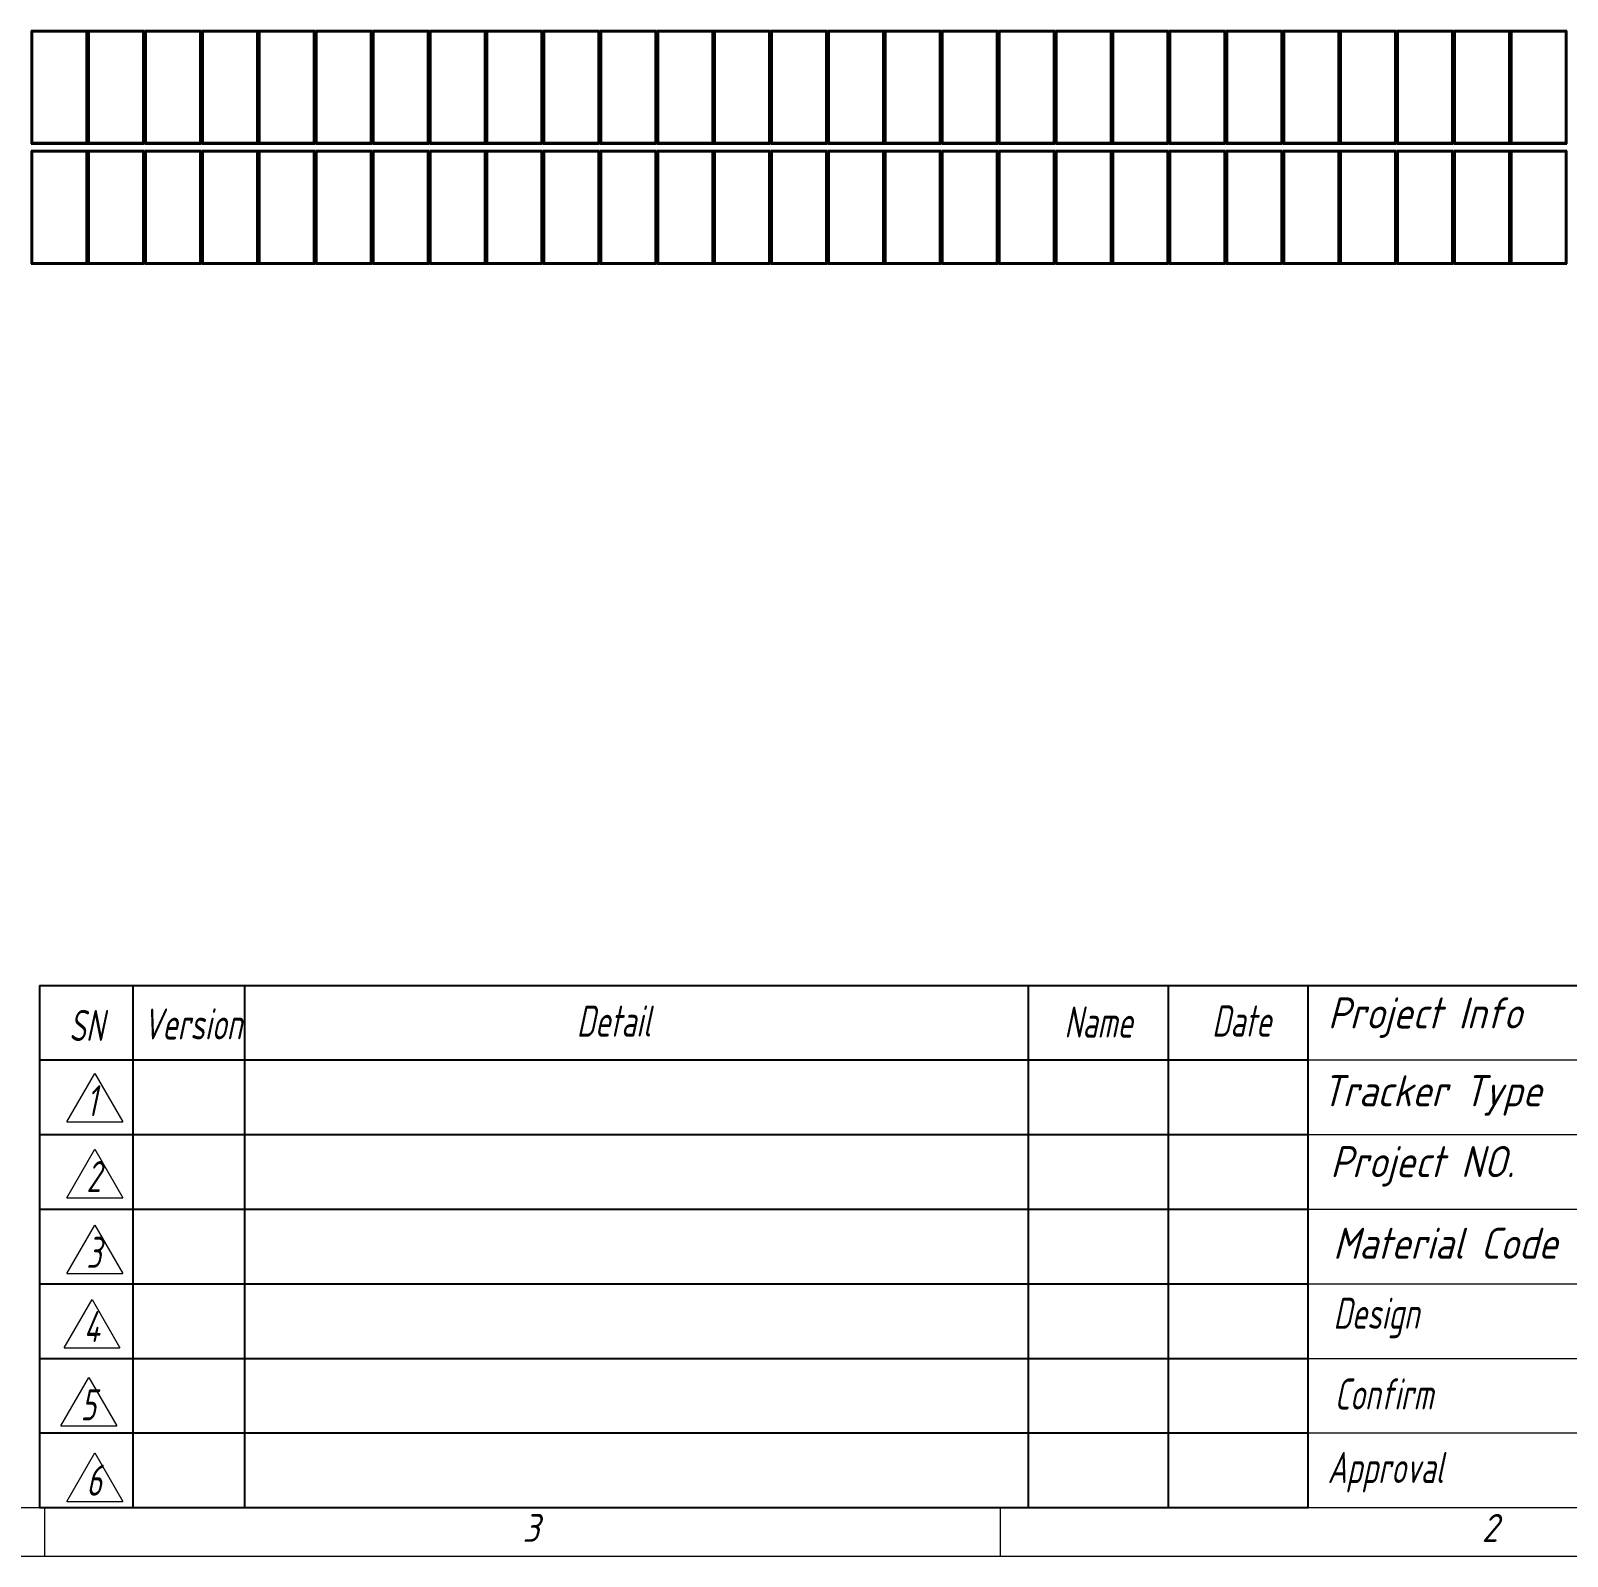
# Model space of a CAD drawing. Header units: millimetres. Extents: x -939 to 77961, y -54291 to 1503.
# Drawn here: x 18987 to 49929, y -54291 to -23561 of the extents above; entities that cross this region are included whole.
import ezdxf

# ---------------------------------------------------------------- set-up
doc = ezdxf.new("R2010")
doc.units = ezdxf.units.MM
doc.layers.add('01 Heavy line', color=7, linetype='Continuous', lineweight=18)
doc.styles.add('GB', font='gbeitc.shx', dxfattribs={"width": 0.8, "bigfont": 'gbcbig.shx'})

# ---------------------------------------------------------------- blocks, each defined once
blk = doc.blocks.new('00-Greenex-京立蔚蓝英文图框')
for p, q in [((102, -227.78), (410, -227.78)), ((102, -227.78), (102, -283.78)), ((238, -283.78), (238, -227.78)), ((102, -283.78), (238, -283.78))]:
    blk.add_line(p, q)
at = {"layer": '01 Heavy line', "color": 4, "lineweight": 25}
for p, q in [((112, -227.78), (112, -283.78)), ((124, -227.78), (124, -283.78)), ((208, -227.78), (208, -283.78)), ((223, -227.78), (223, -283.78)), ((102, -235.78), (238, -235.78)), ((102, -243.78), (238, -243.78)), ((102, -251.78), (238, -251.78)), ((102, -259.78), (238, -259.78)), ((102, -267.78), (238, -267.78)), ((102, -275.78), (238, -275.78))]:
    blk.add_line(p, q, dxfattribs=at)
at = {"layer": '01 Heavy line', "color": 4}
for p, q in [((238, -235.78), (318, -235.78)), ((104.93, -242.42), (107.93, -237.23)), ((107.93, -237.23), (110.93, -242.42)), ((104.93, -242.42), (110.93, -242.42)), ((104.93, -250.55), (107.93, -245.36)), ((107.93, -245.36), (110.93, -250.55)), ((238, -243.78), (318, -243.78)), ((104.93, -250.55), (110.93, -250.55)), ((238, -251.78), (346, -251.78)), ((104.93, -258.68), (107.93, -253.48)), ((107.93, -253.48), (110.93, -258.68)), ((104.93, -258.68), (110.93, -258.68)), ((238, -259.78), (410, -259.78)), ((104.64, -266.64), (107.64, -261.45)), ((107.64, -261.45), (110.64, -266.64)), ((104.64, -266.64), (110.64, -266.64)), ((238, -267.78), (410, -267.78)), ((104.31, -275.02), (107.31, -269.82)), ((107.31, -269.82), (110.31, -275.02)), ((104.31, -275.02), (110.31, -275.02)), ((238, -275.78), (292, -275.78)), ((104.93, -283.11), (107.93, -277.91)), ((107.93, -277.91), (110.93, -283.11)), ((104.93, -283.11), (110.93, -283.11)), ((102.56, -283.88), (102.56, -289)), ((205, -283.78), (205, -289)), ((-5, -289), (415, -289))]:
    blk.add_line(p, q, dxfattribs=at)
at = {"layer": '01 Heavy line', "color": 7, "lineweight": 18}
blk.add_line((0, -283.78), (410, -283.78), dxfattribs=at)
at = {"layer": '01 Heavy line', "color": 4, "style": 'GB', "width": 0.8}
for s, height, p in [('SN', 3.333, (105.18, -233.75)), ('Version', 3.333, (113.12, -233.59)), ('Detail', 3.333, (159.6, -233.28)), ('Name', 3.333, (211.86, -233.39)), ('Date', 3.333, (227.7, -233.27)), ('1', 3.33, (107.04, -241.82)), ('2', 3.33, (107.04, -249.95)), ('3', 3.33, (107.04, -258.08)), ('Design', 3.333, (240.71, -264.61)), ('4', 3.33, (106.75, -266.04)), ('Confirm', 3.333, (240.83, -273.27)), ('5', 3.33, (106.41, -274.42)), ('Approval', 3.333, (240.09, -281.15)), ('6', 3.33, (107.04, -282.51))]:
    blk.add_text(s, height=height, dxfattribs=at).set_placement(p)
at = {"layer": '01 Heavy line', "color": 4, "style": 'GB'}
for s, height, p in [('Project Info', 3.3333, (240.12, -232.41)), ('Tracker Type', 3.3333, (239.48, -240.75)), ('Project NO.', 3.3333, (240.39, -248.35)), ('Material Code', 3.3333, (240.69, -257.1)), ('3', 3, (153.78, -287.46)), ('2', 3, (256.61, -287.46))]:
    blk.add_text(s, height=height, dxfattribs=at).set_placement(p)
blk = doc.blocks.new('*U112')
at = {"color": 7, "linetype": 'Continuous', "lineweight": 25}
for p, q in [((-567, 2348), (-567, 70)), ((567, 2348), (-567, 2348)), ((-550, 87), (-550, 2331)), ((-550, 2331), (550, 2331)), ((-550, 2331), (-547, 2328)), ((-547, 2328), (-547, 90)), ((547, 2328), (-547, 2328)), ((550, 2331), (547, 2328)), ((547, 90), (547, 2328)), ((550, 2331), (550, 87)), ((567, 70), (567, 2348)), ((-567, 70), (567, 70)), ((-547, 90), (-550, 87)), ((550, 87), (-550, 87)), ((-547, 90), (547, 90)), ((547, 90), (550, 87)), ((-567, -70), (-567, -2348)), ((567, -70), (-567, -70)), ((-550, -2331), (-550, -87)), ((-550, -87), (-547, -90)), ((-550, -87), (550, -87)), ((-547, -90), (-547, -2328)), ((547, -90), (-547, -90)), ((550, -87), (547, -90)), ((547, -2328), (547, -90)), ((550, -87), (550, -2331)), ((567, -2348), (567, -70)), ((-567, -2348), (567, -2348)), ((-547, -2328), (-550, -2331)), ((550, -2331), (-550, -2331)), ((-547, -2328), (547, -2328)), ((547, -2328), (550, -2331))]:
    blk.add_line(p, q, dxfattribs=at)

msp = doc.modelspace()

# ---------------------------------------------------------------- block references
at = {"xscale": 187.8571428571429, "yscale": 187.8571428571429, "zscale": 187.8571428571429}
msp.add_blockref('00-Greenex-京立蔚蓝英文图框', (0, 0), dxfattribs=at)
for p in [(19560, -25908.8), (20706, -25908.8), (21852, -25908.8), (22998, -25908.8), (24144, -25908.8), (25290, -25908.8), (26436, -25908.8), (27582, -25908.8), (28728, -25908.8), (29874, -25908.8), (31020, -25908.8), (32166, -25908.8), (33312, -25908.8), (34458, -25908.8), (35604, -25908.8), (36750, -25908.8), (37896, -25908.8), (39042, -25908.8), (40188, -25908.8), (41334, -25908.8), (42480, -25908.8), (43626, -25908.8), (44772, -25908.8), (45918, -25908.8), (47064, -25908.8), (48210, -25908.8), (49356, -25908.8)]:
    msp.add_blockref('*U112', p)

doc.saveas('drawing.dxf')
